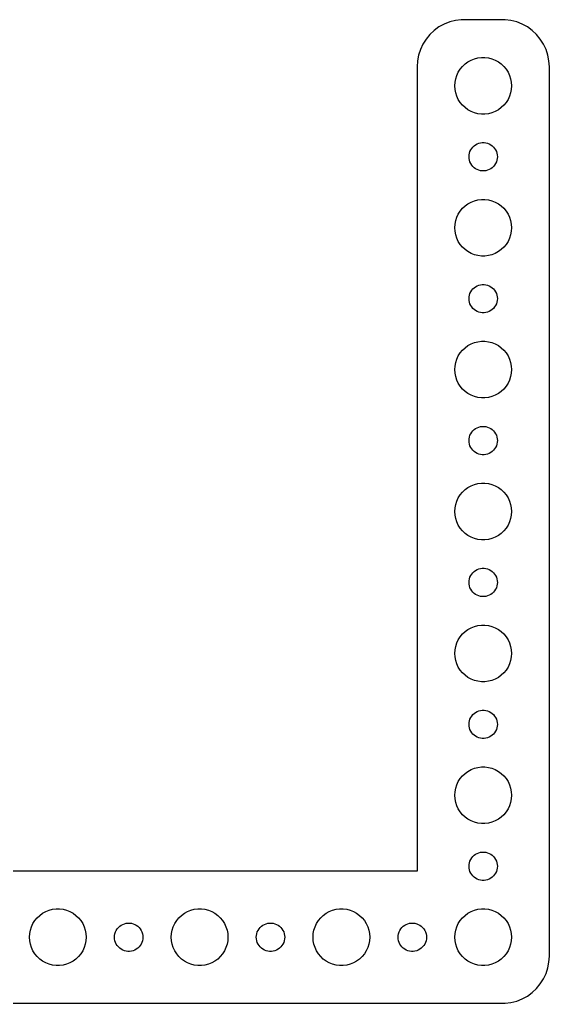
# Model space of a CAD drawing. Header units: metres. Extents: x -52 to 52, y -52 to 52.
# Drawn here: x -4 to 52, y -52 to 52 of the extents above; entities that cross this region are included whole.
import ezdxf

# ---------------------------------------------------------------- set-up
doc = ezdxf.new("R2010")
doc.units = ezdxf.units.M

msp = doc.modelspace()

# ---------------------------------------------------------------- linework, layer by layer
for p, q in [((42.686, 51.9901), (42.0631, 51.9114)), ((47.3139, 51.9901), (42.686, 51.9901)), ((47.9369, 51.9114), (47.3139, 51.9901)), ((40.3209, 51.2216), (39.8129, 50.8526)), ((40.8711, 51.5241), (40.3209, 51.2216)), ((41.4549, 51.7553), (40.8711, 51.5241)), ((42.0631, 51.9114), (41.4549, 51.7553)), ((48.5451, 51.7553), (47.9369, 51.9114)), ((49.1289, 51.5241), (48.5451, 51.7553)), ((49.6791, 51.2216), (49.1289, 51.5241)), ((50.1871, 50.8526), (49.6791, 51.2216)), ((38.9549, 49.9389), (38.6185, 49.4088)), ((39.3551, 50.4227), (38.9549, 49.9389)), ((39.8129, 50.8526), (39.3551, 50.4227)), ((50.6448, 50.4227), (50.1871, 50.8526)), ((51.0451, 49.9389), (50.6448, 50.4227)), ((51.3815, 49.4088), (51.0451, 49.9389)), ((38.6185, 49.4088), (38.3511, 48.8406)), ((51.6489, 48.8406), (51.3815, 49.4088)), ((38.1571, 48.2434), (38.0394, 47.6267)), ((38.3511, 48.8406), (38.1571, 48.2434)), ((43.7227, 47.7145), (44.0729, 47.8532)), ((44.0729, 47.8532), (44.4379, 47.9469)), ((44.4379, 47.9469), (44.8116, 47.9941)), ((44.8116, 47.9941), (45.1884, 47.9941)), ((45.1884, 47.9941), (45.5621, 47.9469)), ((45.5621, 47.9469), (45.927, 47.8532)), ((45.927, 47.8532), (46.2773, 47.7145)), ((51.8429, 48.2434), (51.6489, 48.8406)), ((51.9606, 47.6267), (51.8429, 48.2434)), ((38.0394, 47.6267), (38, 47)), ((38, 47), (38, -38.0099)), ((42.5729, 46.7634), (42.8131, 47.0536)), ((42.8131, 47.0536), (43.0877, 47.3115)), ((43.0877, 47.3115), (43.3925, 47.533)), ((43.3925, 47.533), (43.7227, 47.7145)), ((46.2773, 47.7145), (46.6075, 47.533)), ((46.6075, 47.533), (46.9123, 47.3115)), ((46.9123, 47.3115), (47.1869, 47.0536)), ((47.1869, 47.0536), (47.427, 46.7634)), ((52, 47), (51.9606, 47.6267)), ((52, -47), (52, 47)), ((42.0942, 45.7461), (42.2107, 46.1044)), ((42.2107, 46.1044), (42.3711, 46.4453)), ((42.3711, 46.4453), (42.5729, 46.7634)), ((47.427, 46.7634), (47.6289, 46.4453)), ((47.6289, 46.4453), (47.7893, 46.1044)), ((47.7893, 46.1044), (47.9057, 45.7461)), ((42, 45), (42.0237, 45.376)), ((42.0237, 44.624), (42, 45)), ((42.0237, 45.376), (42.0942, 45.7461)), ((47.9057, 45.7461), (47.9763, 45.376)), ((47.9763, 45.376), (48, 45)), ((48, 45), (47.9763, 44.624)), ((42.0942, 44.2539), (42.0237, 44.624)), ((42.2107, 43.8956), (42.0942, 44.2539)), ((42.3711, 43.5547), (42.2107, 43.8956)), ((47.7893, 43.8956), (47.6289, 43.5547)), ((47.9057, 44.2539), (47.7893, 43.8956)), ((47.9763, 44.624), (47.9057, 44.2539)), ((42.5729, 43.2366), (42.3711, 43.5547)), ((42.8131, 42.9464), (42.5729, 43.2366)), ((43.0877, 42.6885), (42.8131, 42.9464)), ((43.3925, 42.467), (43.0877, 42.6885)), ((46.9123, 42.6885), (46.6075, 42.467)), ((47.1869, 42.9464), (46.9123, 42.6885)), ((47.427, 43.2366), (47.1869, 42.9464)), ((47.6289, 43.5547), (47.427, 43.2366)), ((43.7227, 42.2855), (43.3925, 42.467)), ((44.0729, 42.1468), (43.7227, 42.2855)), ((44.4379, 42.0531), (44.0729, 42.1468)), ((44.8116, 42.0059), (44.4379, 42.0531)), ((45.1884, 42.0059), (44.8116, 42.0059)), ((45.5621, 42.0531), (45.1884, 42.0059)), ((45.927, 42.1468), (45.5621, 42.0531)), ((46.2773, 42.2855), (45.927, 42.1468)), ((46.6075, 42.467), (46.2773, 42.2855)), ((43.7865, 38.3817), (43.9065, 38.5268)), ((43.9065, 38.5268), (44.0439, 38.6558)), ((44.0439, 38.6558), (44.1963, 38.7665)), ((44.1963, 38.7665), (44.3613, 38.8572)), ((44.3613, 38.8572), (44.5365, 38.9266)), ((44.5365, 38.9266), (44.7189, 38.9734)), ((44.7189, 38.9734), (44.9058, 38.997)), ((44.9058, 38.997), (45.0942, 38.997)), ((45.0942, 38.997), (45.2811, 38.9734)), ((45.2811, 38.9734), (45.4635, 38.9266)), ((45.4635, 38.9266), (45.6387, 38.8572)), ((45.6387, 38.8572), (45.8037, 38.7665)), ((45.8037, 38.7665), (45.9561, 38.6558)), ((45.9561, 38.6558), (46.0934, 38.5268)), ((46.0934, 38.5268), (46.2135, 38.3817)), ((43.5, 37.5), (43.5118, 37.688)), ((43.5118, 37.312), (43.5, 37.5)), ((43.5118, 37.688), (43.5471, 37.873)), ((43.5471, 37.873), (43.6053, 38.0522)), ((43.6053, 38.0522), (43.6855, 38.2226)), ((43.6855, 38.2226), (43.7865, 38.3817)), ((46.2135, 38.3817), (46.3145, 38.2226)), ((46.3145, 38.2226), (46.3947, 38.0522)), ((46.3947, 38.0522), (46.4529, 37.873)), ((46.4529, 37.873), (46.4882, 37.688)), ((46.4882, 37.688), (46.5, 37.5)), ((46.5, 37.5), (46.4882, 37.312)), ((43.5471, 37.127), (43.5118, 37.312)), ((43.6053, 36.9478), (43.5471, 37.127)), ((43.6855, 36.7774), (43.6053, 36.9478)), ((43.7865, 36.6183), (43.6855, 36.7774)), ((43.9065, 36.4732), (43.7865, 36.6183)), ((44.0439, 36.3442), (43.9065, 36.4732)), ((46.0934, 36.4732), (45.9561, 36.3442)), ((46.2135, 36.6183), (46.0934, 36.4732)), ((46.3145, 36.7774), (46.2135, 36.6183)), ((46.3947, 36.9478), (46.3145, 36.7774)), ((46.4529, 37.127), (46.3947, 36.9478)), ((46.4882, 37.312), (46.4529, 37.127)), ((44.1963, 36.2335), (44.0439, 36.3442)), ((44.3613, 36.1428), (44.1963, 36.2335)), ((44.5365, 36.0734), (44.3613, 36.1428)), ((44.7189, 36.0266), (44.5365, 36.0734)), ((44.9058, 36.003), (44.7189, 36.0266)), ((45.0942, 36.003), (44.9058, 36.003)), ((45.2811, 36.0266), (45.0942, 36.003)), ((45.4635, 36.0734), (45.2811, 36.0266)), ((45.6387, 36.1428), (45.4635, 36.0734)), ((45.8037, 36.2335), (45.6387, 36.1428)), ((45.9561, 36.3442), (45.8037, 36.2335)), ((42.8131, 32.0536), (43.0877, 32.3115)), ((43.0877, 32.3115), (43.3925, 32.533)), ((43.3925, 32.533), (43.7227, 32.7145)), ((43.7227, 32.7145), (44.0729, 32.8532)), ((44.0729, 32.8532), (44.4379, 32.9469)), ((44.4379, 32.9469), (44.8116, 32.9941)), ((44.8116, 32.9941), (45.1884, 32.9941)), ((45.1884, 32.9941), (45.5621, 32.9469)), ((45.5621, 32.9469), (45.927, 32.8532)), ((45.927, 32.8532), (46.2773, 32.7145)), ((46.2773, 32.7145), (46.6075, 32.533)), ((46.6075, 32.533), (46.9123, 32.3115)), ((46.9123, 32.3115), (47.1869, 32.0536)), ((42.2107, 31.1044), (42.3711, 31.4453)), ((42.3711, 31.4453), (42.5729, 31.7634)), ((42.5729, 31.7634), (42.8131, 32.0536)), ((47.1869, 32.0536), (47.427, 31.7634)), ((47.427, 31.7634), (47.6289, 31.4453)), ((47.6289, 31.4453), (47.7893, 31.1044)), ((42, 30), (42.0237, 30.376)), ((42.0237, 30.376), (42.0942, 30.7461)), ((42.0942, 30.7461), (42.2107, 31.1044)), ((47.7893, 31.1044), (47.9057, 30.7461)), ((47.9057, 30.7461), (47.9763, 30.376)), ((47.9763, 30.376), (48, 30)), ((42.0237, 29.624), (42, 30)), ((42.0942, 29.2539), (42.0237, 29.624)), ((42.2107, 28.8956), (42.0942, 29.2539)), ((47.9057, 29.2539), (47.7893, 28.8956)), ((47.9763, 29.624), (47.9057, 29.2539)), ((48, 30), (47.9763, 29.624)), ((42.3711, 28.5547), (42.2107, 28.8956)), ((42.5729, 28.2366), (42.3711, 28.5547)), ((42.8131, 27.9464), (42.5729, 28.2366)), ((47.427, 28.2366), (47.1869, 27.9464)), ((47.6289, 28.5547), (47.427, 28.2366)), ((47.7893, 28.8956), (47.6289, 28.5547)), ((43.0877, 27.6884), (42.8131, 27.9464)), ((43.3925, 27.467), (43.0877, 27.6884)), ((43.7227, 27.2855), (43.3925, 27.467)), ((44.0729, 27.1468), (43.7227, 27.2855)), ((44.4379, 27.0531), (44.0729, 27.1468)), ((44.8116, 27.0059), (44.4379, 27.0531)), ((45.5621, 27.0531), (45.1884, 27.0059)), ((45.927, 27.1468), (45.5621, 27.0531)), ((46.2773, 27.2855), (45.927, 27.1468)), ((46.6075, 27.467), (46.2773, 27.2855)), ((46.9123, 27.6884), (46.6075, 27.467)), ((47.1869, 27.9464), (46.9123, 27.6884)), ((45.1884, 27.0059), (44.8116, 27.0059)), ((44.3613, 23.8572), (44.5365, 23.9266)), ((44.5365, 23.9266), (44.7189, 23.9734)), ((44.7189, 23.9734), (44.9058, 23.997)), ((44.9058, 23.997), (45.0942, 23.997)), ((45.0942, 23.997), (45.2811, 23.9734)), ((45.2811, 23.9734), (45.4635, 23.9266)), ((45.4635, 23.9266), (45.6387, 23.8572)), ((43.5471, 22.873), (43.6053, 23.0522)), ((43.6053, 23.0522), (43.6855, 23.2226)), ((43.6855, 23.2226), (43.7865, 23.3817)), ((43.7865, 23.3817), (43.9065, 23.5268)), ((43.9065, 23.5268), (44.0439, 23.6558)), ((44.0439, 23.6558), (44.1963, 23.7665)), ((44.1963, 23.7665), (44.3613, 23.8572)), ((45.6387, 23.8572), (45.8037, 23.7665)), ((45.8037, 23.7665), (45.9561, 23.6558)), ((45.9561, 23.6558), (46.0934, 23.5268)), ((46.0934, 23.5268), (46.2135, 23.3817)), ((46.2135, 23.3817), (46.3145, 23.2226)), ((46.3145, 23.2226), (46.3947, 23.0522)), ((46.3947, 23.0522), (46.4529, 22.873)), ((43.5, 22.5), (43.5118, 22.688)), ((43.5118, 22.312), (43.5, 22.5)), ((43.5118, 22.688), (43.5471, 22.873)), ((43.5471, 22.127), (43.5118, 22.312)), ((43.6053, 21.9478), (43.5471, 22.127)), ((43.6855, 21.7774), (43.6053, 21.9478)), ((46.3947, 21.9478), (46.3145, 21.7774)), ((46.4529, 22.127), (46.3947, 21.9478)), ((46.4529, 22.873), (46.4882, 22.688)), ((46.4882, 22.312), (46.4529, 22.127)), ((46.4882, 22.688), (46.5, 22.5)), ((46.5, 22.5), (46.4882, 22.312)), ((43.7865, 21.6183), (43.6855, 21.7774)), ((43.9065, 21.4732), (43.7865, 21.6183)), ((44.0439, 21.3442), (43.9065, 21.4732)), ((44.1963, 21.2335), (44.0439, 21.3442)), ((44.3613, 21.1427), (44.1963, 21.2335)), ((44.5365, 21.0734), (44.3613, 21.1427)), ((44.7189, 21.0266), (44.5365, 21.0734)), ((44.9058, 21.003), (44.7189, 21.0266)), ((45.0942, 21.003), (44.9058, 21.003)), ((45.2811, 21.0266), (45.0942, 21.003)), ((45.4635, 21.0734), (45.2811, 21.0266)), ((45.6387, 21.1427), (45.4635, 21.0734)), ((45.8037, 21.2335), (45.6387, 21.1427)), ((45.9561, 21.3442), (45.8037, 21.2335)), ((46.0934, 21.4732), (45.9561, 21.3442)), ((46.2135, 21.6183), (46.0934, 21.4732)), ((46.3145, 21.7774), (46.2135, 21.6183)), ((43.3925, 17.533), (43.7227, 17.7145)), ((43.7227, 17.7145), (44.0729, 17.8532)), ((44.0729, 17.8532), (44.4379, 17.9469)), ((44.4379, 17.9469), (44.8116, 17.9941)), ((44.8116, 17.9941), (45.1884, 17.9941)), ((45.1884, 17.9941), (45.5621, 17.9469)), ((45.5621, 17.9469), (45.927, 17.8532)), ((45.927, 17.8532), (46.2773, 17.7145)), ((46.2773, 17.7145), (46.6075, 17.533)), ((42.3711, 16.4453), (42.5729, 16.7634)), ((42.5729, 16.7634), (42.8131, 17.0536)), ((42.8131, 17.0536), (43.0877, 17.3115)), ((43.0877, 17.3115), (43.3925, 17.533)), ((46.6075, 17.533), (46.9123, 17.3115)), ((46.9123, 17.3115), (47.1869, 17.0536)), ((47.1869, 17.0536), (47.427, 16.7634)), ((47.427, 16.7634), (47.6289, 16.4453)), ((42.0237, 15.376), (42.0942, 15.7461)), ((42.0942, 15.7461), (42.2107, 16.1044)), ((42.2107, 16.1044), (42.3711, 16.4453)), ((47.6289, 16.4453), (47.7893, 16.1044)), ((47.7893, 16.1044), (47.9057, 15.7461)), ((47.9057, 15.7461), (47.9763, 15.376)), ((42, 15), (42.0237, 15.376)), ((42.0237, 14.624), (42, 15)), ((42.0942, 14.2539), (42.0237, 14.624)), ((47.9763, 14.624), (47.9057, 14.2539)), ((47.9763, 15.376), (48, 15)), ((48, 15), (47.9763, 14.624)), ((42.2107, 13.8956), (42.0942, 14.2539)), ((42.3711, 13.5547), (42.2107, 13.8956)), ((42.5729, 13.2366), (42.3711, 13.5547)), ((47.6289, 13.5547), (47.427, 13.2366)), ((47.7893, 13.8956), (47.6289, 13.5547)), ((47.9057, 14.2539), (47.7893, 13.8956)), ((42.8131, 12.9464), (42.5729, 13.2366)), ((43.0877, 12.6884), (42.8131, 12.9464)), ((43.3925, 12.467), (43.0877, 12.6884)), ((46.9123, 12.6884), (46.6075, 12.467)), ((47.1869, 12.9464), (46.9123, 12.6884)), ((47.427, 13.2366), (47.1869, 12.9464)), ((43.7227, 12.2855), (43.3925, 12.467)), ((44.0729, 12.1468), (43.7227, 12.2855)), ((44.4379, 12.0531), (44.0729, 12.1468)), ((44.8116, 12.0059), (44.4379, 12.0531)), ((45.1884, 12.0059), (44.8116, 12.0059)), ((45.5621, 12.0531), (45.1884, 12.0059)), ((45.927, 12.1468), (45.5621, 12.0531)), ((46.2773, 12.2855), (45.927, 12.1468)), ((46.6075, 12.467), (46.2773, 12.2855)), ((43.6855, 8.22263), (43.7865, 8.38167)), ((43.7865, 8.38167), (43.9065, 8.52681)), ((43.9065, 8.52681), (44.0439, 8.65576)), ((44.0439, 8.65576), (44.1963, 8.76648)), ((44.1963, 8.76648), (44.3613, 8.85724)), ((44.3613, 8.85724), (44.5365, 8.92657)), ((44.5365, 8.92657), (44.7189, 8.97342)), ((44.7189, 8.97342), (44.9058, 8.99704)), ((44.9058, 8.99704), (45.0942, 8.99704)), ((45.0942, 8.99704), (45.2811, 8.97342)), ((45.2811, 8.97342), (45.4635, 8.92657)), ((45.4635, 8.92657), (45.6387, 8.85724)), ((45.6387, 8.85724), (45.8037, 8.76648)), ((45.8037, 8.76648), (45.9561, 8.65576)), ((45.9561, 8.65576), (46.0934, 8.52681)), ((46.0934, 8.52681), (46.2135, 8.38167)), ((46.2135, 8.38167), (46.3145, 8.22263)), ((43.5, 7.5), (43.5118, 7.68799)), ((43.5118, 7.312), (43.5, 7.5)), ((43.5118, 7.68799), (43.5471, 7.87303)), ((43.5471, 7.12695), (43.5118, 7.312)), ((43.5471, 7.87303), (43.6053, 8.05219)), ((43.6053, 8.05219), (43.6855, 8.22263)), ((46.3145, 8.22263), (46.3947, 8.05219)), ((46.3947, 8.05219), (46.4529, 7.87303)), ((46.4529, 7.87303), (46.4882, 7.68799)), ((46.4882, 7.312), (46.4529, 7.12695)), ((46.4882, 7.68799), (46.5, 7.5)), ((46.5, 7.5), (46.4882, 7.312)), ((43.6053, 6.9478), (43.5471, 7.12695)), ((43.6855, 6.77736), (43.6053, 6.9478)), ((43.7865, 6.61832), (43.6855, 6.77736)), ((43.9065, 6.47318), (43.7865, 6.61832)), ((44.0439, 6.34422), (43.9065, 6.47318)), ((44.1963, 6.23351), (44.0439, 6.34422)), ((45.9561, 6.34422), (45.8037, 6.23351)), ((46.0934, 6.47318), (45.9561, 6.34422)), ((46.2135, 6.61832), (46.0934, 6.47318)), ((46.3145, 6.77736), (46.2135, 6.61832)), ((46.3947, 6.9478), (46.3145, 6.77736)), ((46.4529, 7.12695), (46.3947, 6.9478)), ((44.3613, 6.14275), (44.1963, 6.23351)), ((44.5365, 6.07341), (44.3613, 6.14275)), ((44.7189, 6.02657), (44.5365, 6.07341)), ((44.9058, 6.00294), (44.7189, 6.02657)), ((45.0942, 6.00294), (44.9058, 6.00294)), ((45.2811, 6.02657), (45.0942, 6.00294)), ((45.4635, 6.07341), (45.2811, 6.02657)), ((45.6387, 6.14275), (45.4635, 6.07341)), ((45.8037, 6.23351), (45.6387, 6.14275)), ((42.8131, 2.05363), (43.0877, 2.31154)), ((43.0877, 2.31154), (43.3925, 2.53297)), ((43.3925, 2.53297), (43.7227, 2.71448)), ((43.7227, 2.71448), (44.0729, 2.85316)), ((44.0729, 2.85316), (44.4379, 2.94685)), ((44.4379, 2.94685), (44.8116, 2.99408)), ((44.8116, 2.99408), (45.1884, 2.99408)), ((45.1884, 2.99408), (45.5621, 2.94685)), ((45.5621, 2.94685), (45.927, 2.85316)), ((45.927, 2.85316), (46.2773, 2.71448)), ((46.2773, 2.71448), (46.6075, 2.53297)), ((46.6075, 2.53297), (46.9123, 2.31154)), ((46.9123, 2.31154), (47.1869, 2.05363)), ((42.0942, 0.74606), (42.2107, 1.10437)), ((42.2107, 1.10437), (42.3711, 1.44525)), ((42.3711, 1.44525), (42.5729, 1.76335)), ((42.5729, 1.76335), (42.8131, 2.05363)), ((47.1869, 2.05363), (47.427, 1.76335)), ((47.427, 1.76335), (47.6289, 1.44525)), ((47.6289, 1.44525), (47.7893, 1.10437)), ((47.7893, 1.10437), (47.9057, 0.74606)), ((42, 0), (42.0237, 0.37599)), ((42.0237, -0.37599), (42, 0)), ((42.0237, 0.37599), (42.0942, 0.74606)), ((47.9057, 0.74606), (47.9763, 0.37599)), ((47.9763, 0.37599), (48, 0)), ((48, 0), (47.9763, -0.37599)), ((42.0942, -0.74606), (42.0237, -0.37599)), ((42.2107, -1.10437), (42.0942, -0.74606)), ((47.9057, -0.74606), (47.7893, -1.10437)), ((47.9763, -0.37599), (47.9057, -0.74606)), ((42.3711, -1.44525), (42.2107, -1.10437)), ((42.5729, -1.76335), (42.3711, -1.44525)), ((42.8131, -2.05363), (42.5729, -1.76335)), ((43.0877, -2.31154), (42.8131, -2.05363)), ((47.1869, -2.05363), (46.9123, -2.31154)), ((47.427, -1.76335), (47.1869, -2.05363)), ((47.6289, -1.44525), (47.427, -1.76335)), ((47.7893, -1.10437), (47.6289, -1.44525)), ((43.3925, -2.53297), (43.0877, -2.31154)), ((43.7227, -2.71448), (43.3925, -2.53297)), ((44.0729, -2.85316), (43.7227, -2.71448)), ((44.4379, -2.94685), (44.0729, -2.85316)), ((44.8116, -2.99408), (44.4379, -2.94685)), ((45.1884, -2.99408), (44.8116, -2.99408)), ((45.5621, -2.94685), (45.1884, -2.99408)), ((45.927, -2.85316), (45.5621, -2.94685)), ((46.2773, -2.71448), (45.927, -2.85316)), ((46.6075, -2.53297), (46.2773, -2.71448)), ((46.9123, -2.31154), (46.6075, -2.53297)), ((44.0439, -6.34422), (44.1963, -6.23351)), ((44.1963, -6.23351), (44.3613, -6.14275)), ((44.3613, -6.14275), (44.5365, -6.07341)), ((44.5365, -6.07341), (44.7189, -6.02657)), ((44.7189, -6.02657), (44.9058, -6.00294)), ((44.9058, -6.00294), (45.0942, -6.00294)), ((45.0942, -6.00294), (45.2811, -6.02657)), ((45.2811, -6.02657), (45.4635, -6.07341)), ((45.4635, -6.07341), (45.6387, -6.14275)), ((45.6387, -6.14275), (45.8037, -6.23351)), ((45.8037, -6.23351), (45.9561, -6.34422)), ((43.5118, -7.312), (43.5471, -7.12695)), ((43.5471, -7.12695), (43.6053, -6.9478)), ((43.6053, -6.9478), (43.6855, -6.77736)), ((43.6855, -6.77736), (43.7865, -6.61832)), ((43.7865, -6.61832), (43.9065, -6.47318)), ((43.9065, -6.47318), (44.0439, -6.34422)), ((45.9561, -6.34422), (46.0934, -6.47318)), ((46.0934, -6.47318), (46.2135, -6.61832)), ((46.2135, -6.61832), (46.3145, -6.77736)), ((46.3145, -6.77736), (46.3947, -6.9478)), ((46.3947, -6.9478), (46.4529, -7.12695)), ((46.4529, -7.12695), (46.4882, -7.312)), ((43.5, -7.5), (43.5118, -7.312)), ((43.5118, -7.68799), (43.5, -7.5)), ((43.5471, -7.87303), (43.5118, -7.68799)), ((43.6053, -8.05219), (43.5471, -7.87303)), ((43.6855, -8.22263), (43.6053, -8.05219)), ((43.7865, -8.38167), (43.6855, -8.22263)), ((46.3145, -8.22263), (46.2135, -8.38167)), ((46.3947, -8.05219), (46.3145, -8.22263)), ((46.4529, -7.87303), (46.3947, -8.05219)), ((46.4882, -7.68799), (46.4529, -7.87303)), ((46.4882, -7.312), (46.5, -7.5)), ((46.5, -7.5), (46.4882, -7.68799)), ((43.9065, -8.52681), (43.7865, -8.38167)), ((44.0439, -8.65576), (43.9065, -8.52681)), ((44.1963, -8.76648), (44.0439, -8.65576)), ((44.3613, -8.85724), (44.1963, -8.76648)), ((44.5365, -8.92657), (44.3613, -8.85724)), ((44.7189, -8.97342), (44.5365, -8.92657)), ((44.9058, -8.99704), (44.7189, -8.97342)), ((45.0942, -8.99704), (44.9058, -8.99704)), ((45.2811, -8.97342), (45.0942, -8.99704)), ((45.4635, -8.92657), (45.2811, -8.97342)), ((45.6387, -8.85724), (45.4635, -8.92657)), ((45.8037, -8.76648), (45.6387, -8.85724)), ((45.9561, -8.65576), (45.8037, -8.76648)), ((46.0934, -8.52681), (45.9561, -8.65576)), ((46.2135, -8.38167), (46.0934, -8.52681)), ((43.0877, -12.6884), (43.3925, -12.467)), ((43.3925, -12.467), (43.7227, -12.2855)), ((43.7227, -12.2855), (44.0729, -12.1468)), ((44.0729, -12.1468), (44.4379, -12.0531)), ((44.4379, -12.0531), (44.8116, -12.0059)), ((44.8116, -12.0059), (45.1884, -12.0059)), ((45.1884, -12.0059), (45.5621, -12.0531)), ((45.5621, -12.0531), (45.927, -12.1468)), ((45.927, -12.1468), (46.2773, -12.2855)), ((46.2773, -12.2855), (46.6075, -12.467)), ((46.6075, -12.467), (46.9123, -12.6884)), ((42.3711, -13.5547), (42.5729, -13.2366)), ((42.5729, -13.2366), (42.8131, -12.9464)), ((42.8131, -12.9464), (43.0877, -12.6884)), ((46.9123, -12.6884), (47.1869, -12.9464)), ((47.1869, -12.9464), (47.427, -13.2366)), ((47.427, -13.2366), (47.6289, -13.5547)), ((42.0237, -14.624), (42.0942, -14.2539)), ((42.0942, -14.2539), (42.2107, -13.8956)), ((42.2107, -13.8956), (42.3711, -13.5547)), ((47.6289, -13.5547), (47.7893, -13.8956)), ((47.7893, -13.8956), (47.9057, -14.2539)), ((47.9057, -14.2539), (47.9763, -14.624)), ((42, -15), (42.0237, -14.624)), ((42.0237, -15.376), (42, -15)), ((42.0942, -15.7461), (42.0237, -15.376)), ((47.9763, -15.376), (47.9057, -15.7461)), ((47.9763, -14.624), (48, -15)), ((48, -15), (47.9763, -15.376)), ((42.2107, -16.1044), (42.0942, -15.7461)), ((42.3711, -16.4453), (42.2107, -16.1044)), ((42.5729, -16.7634), (42.3711, -16.4453)), ((47.6289, -16.4453), (47.427, -16.7634)), ((47.7893, -16.1044), (47.6289, -16.4453)), ((47.9057, -15.7461), (47.7893, -16.1044)), ((42.8131, -17.0536), (42.5729, -16.7634)), ((43.0877, -17.3115), (42.8131, -17.0536)), ((43.3925, -17.533), (43.0877, -17.3115)), ((43.7227, -17.7145), (43.3925, -17.533)), ((46.6075, -17.533), (46.2773, -17.7145)), ((46.9123, -17.3115), (46.6075, -17.533)), ((47.1869, -17.0536), (46.9123, -17.3115)), ((47.427, -16.7634), (47.1869, -17.0536)), ((44.0729, -17.8532), (43.7227, -17.7145)), ((44.4379, -17.9469), (44.0729, -17.8532)), ((44.8116, -17.9941), (44.4379, -17.9469)), ((45.1884, -17.9941), (44.8116, -17.9941)), ((45.5621, -17.9469), (45.1884, -17.9941)), ((45.927, -17.8532), (45.5621, -17.9469)), ((46.2773, -17.7145), (45.927, -17.8532)), ((43.6053, -21.9478), (43.6855, -21.7774)), ((43.6855, -21.7774), (43.7865, -21.6183)), ((43.7865, -21.6183), (43.9065, -21.4732)), ((43.9065, -21.4732), (44.0439, -21.3442)), ((44.0439, -21.3442), (44.1963, -21.2335)), ((44.1963, -21.2335), (44.3613, -21.1427)), ((44.3613, -21.1427), (44.5365, -21.0734)), ((44.5365, -21.0734), (44.7189, -21.0266)), ((44.7189, -21.0266), (44.9058, -21.003)), ((44.9058, -21.003), (45.0942, -21.003)), ((45.0942, -21.003), (45.2811, -21.0266)), ((45.2811, -21.0266), (45.4635, -21.0734)), ((45.4635, -21.0734), (45.6387, -21.1427)), ((45.6387, -21.1427), (45.8037, -21.2335)), ((45.8037, -21.2335), (45.9561, -21.3442)), ((45.9561, -21.3442), (46.0934, -21.4732)), ((46.0934, -21.4732), (46.2135, -21.6183)), ((46.2135, -21.6183), (46.3145, -21.7774)), ((46.3145, -21.7774), (46.3947, -21.9478)), ((43.5, -22.5), (43.5118, -22.312)), ((43.5118, -22.688), (43.5, -22.5)), ((43.5118, -22.312), (43.5471, -22.127)), ((43.5471, -22.873), (43.5118, -22.688)), ((43.5471, -22.127), (43.6053, -21.9478)), ((43.6053, -23.0522), (43.5471, -22.873)), ((46.3947, -21.9478), (46.4529, -22.127)), ((46.4529, -22.873), (46.3947, -23.0522)), ((46.4529, -22.127), (46.4882, -22.312)), ((46.4882, -22.688), (46.4529, -22.873)), ((46.4882, -22.312), (46.5, -22.5)), ((46.5, -22.5), (46.4882, -22.688)), ((43.6855, -23.2226), (43.6053, -23.0522)), ((43.7865, -23.3817), (43.6855, -23.2226)), ((43.9065, -23.5268), (43.7865, -23.3817)), ((44.0439, -23.6558), (43.9065, -23.5268)), ((44.1963, -23.7665), (44.0439, -23.6558)), ((44.3613, -23.8572), (44.1963, -23.7665)), ((44.5365, -23.9266), (44.3613, -23.8572)), ((45.6387, -23.8572), (45.4635, -23.9266)), ((45.8037, -23.7665), (45.6387, -23.8572)), ((45.9561, -23.6558), (45.8037, -23.7665)), ((46.0934, -23.5268), (45.9561, -23.6558)), ((46.2135, -23.3817), (46.0934, -23.5268)), ((46.3145, -23.2226), (46.2135, -23.3817)), ((46.3947, -23.0522), (46.3145, -23.2226)), ((44.7189, -23.9734), (44.5365, -23.9266)), ((44.9058, -23.997), (44.7189, -23.9734)), ((45.0942, -23.997), (44.9058, -23.997)), ((45.2811, -23.9734), (45.0942, -23.997)), ((45.4635, -23.9266), (45.2811, -23.9734)), ((44.4379, -27.0531), (44.8116, -27.0059)), ((44.8116, -27.0059), (45.1884, -27.0059)), ((45.1884, -27.0059), (45.5621, -27.0531)), ((42.5729, -28.2366), (42.8131, -27.9464)), ((42.8131, -27.9464), (43.0877, -27.6884)), ((43.0877, -27.6884), (43.3925, -27.467)), ((43.3925, -27.467), (43.7227, -27.2855)), ((43.7227, -27.2855), (44.0729, -27.1468)), ((44.0729, -27.1468), (44.4379, -27.0531)), ((45.5621, -27.0531), (45.927, -27.1468)), ((45.927, -27.1468), (46.2773, -27.2855)), ((46.2773, -27.2855), (46.6075, -27.467)), ((46.6075, -27.467), (46.9123, -27.6884)), ((46.9123, -27.6884), (47.1869, -27.9464)), ((47.1869, -27.9464), (47.427, -28.2366)), ((42.0942, -29.2539), (42.2107, -28.8956)), ((42.2107, -28.8956), (42.3711, -28.5547)), ((42.3711, -28.5547), (42.5729, -28.2366)), ((47.427, -28.2366), (47.6289, -28.5547)), ((47.6289, -28.5547), (47.7893, -28.8956)), ((47.7893, -28.8956), (47.9057, -29.2539)), ((42, -30), (42.0237, -29.624)), ((42.0237, -30.376), (42, -30)), ((42.0237, -29.624), (42.0942, -29.2539)), ((47.9057, -29.2539), (47.9763, -29.624)), ((47.9763, -29.624), (48, -30)), ((48, -30), (47.9763, -30.376)), ((42.0942, -30.7461), (42.0237, -30.376)), ((42.2107, -31.1044), (42.0942, -30.7461)), ((42.3711, -31.4453), (42.2107, -31.1044)), ((47.7893, -31.1044), (47.6289, -31.4453)), ((47.9057, -30.7461), (47.7893, -31.1044)), ((47.9763, -30.376), (47.9057, -30.7461)), ((42.5729, -31.7634), (42.3711, -31.4453)), ((42.8131, -32.0536), (42.5729, -31.7634)), ((43.0877, -32.3115), (42.8131, -32.0536)), ((47.1869, -32.0536), (46.9123, -32.3115)), ((47.427, -31.7634), (47.1869, -32.0536)), ((47.6289, -31.4453), (47.427, -31.7634)), ((43.3925, -32.533), (43.0877, -32.3115)), ((43.7227, -32.7145), (43.3925, -32.533)), ((44.0729, -32.8532), (43.7227, -32.7145)), ((44.4379, -32.9469), (44.0729, -32.8532)), ((44.8116, -32.9941), (44.4379, -32.9469)), ((45.1884, -32.9941), (44.8116, -32.9941)), ((45.5621, -32.9469), (45.1884, -32.9941)), ((45.927, -32.8532), (45.5621, -32.9469)), ((46.2773, -32.7145), (45.927, -32.8532)), ((46.6075, -32.533), (46.2773, -32.7145)), ((46.9123, -32.3115), (46.6075, -32.533)), ((43.9065, -36.4732), (44.0439, -36.3442)), ((44.0439, -36.3442), (44.1963, -36.2335)), ((44.1963, -36.2335), (44.3613, -36.1428)), ((44.3613, -36.1428), (44.5365, -36.0734)), ((44.5365, -36.0734), (44.7189, -36.0266)), ((44.7189, -36.0266), (44.9058, -36.003)), ((44.9058, -36.003), (45.0942, -36.003)), ((45.0942, -36.003), (45.2811, -36.0266)), ((45.2811, -36.0266), (45.4635, -36.0734)), ((45.4635, -36.0734), (45.6387, -36.1428)), ((45.6387, -36.1428), (45.8037, -36.2335)), ((45.8037, -36.2335), (45.9561, -36.3442)), ((45.9561, -36.3442), (46.0934, -36.4732)), ((43.5, -37.5), (43.5118, -37.312)), ((43.5118, -37.312), (43.5471, -37.127)), ((43.5471, -37.127), (43.6053, -36.9478)), ((43.6053, -36.9478), (43.6855, -36.7774)), ((43.6855, -36.7774), (43.7865, -36.6183)), ((43.7865, -36.6183), (43.9065, -36.4732)), ((46.0934, -36.4732), (46.2135, -36.6183)), ((46.2135, -36.6183), (46.3145, -36.7774)), ((46.3145, -36.7774), (46.3947, -36.9478)), ((46.3947, -36.9478), (46.4529, -37.127)), ((46.4529, -37.127), (46.4882, -37.312)), ((46.4882, -37.312), (46.5, -37.5)), ((38, -38.0099), (-38, -38.0099)), ((43.5118, -37.688), (43.5, -37.5)), ((43.5471, -37.873), (43.5118, -37.688)), ((43.6053, -38.0522), (43.5471, -37.873)), ((43.6855, -38.2226), (43.6053, -38.0522)), ((43.7865, -38.3817), (43.6855, -38.2226)), ((43.9065, -38.5268), (43.7865, -38.3817)), ((46.2135, -38.3817), (46.0934, -38.5268)), ((46.3145, -38.2226), (46.2135, -38.3817)), ((46.3947, -38.0522), (46.3145, -38.2226)), ((46.4529, -37.873), (46.3947, -38.0522)), ((46.4882, -37.688), (46.4529, -37.873)), ((46.5, -37.5), (46.4882, -37.688)), ((44.0439, -38.6558), (43.9065, -38.5268)), ((44.1963, -38.7665), (44.0439, -38.6558)), ((44.3613, -38.8572), (44.1963, -38.7665)), ((44.5365, -38.9266), (44.3613, -38.8572)), ((44.7189, -38.9734), (44.5365, -38.9266)), ((44.9058, -38.997), (44.7189, -38.9734)), ((45.0942, -38.997), (44.9058, -38.997)), ((45.2811, -38.9734), (45.0942, -38.997)), ((45.4635, -38.9266), (45.2811, -38.9734)), ((45.6387, -38.8572), (45.4635, -38.9266)), ((45.8037, -38.7665), (45.6387, -38.8572)), ((45.9561, -38.6558), (45.8037, -38.7665)), ((46.0934, -38.5268), (45.9561, -38.6558)), ((-1.91226, -42.6885), (-1.60747, -42.467)), ((-1.60747, -42.467), (-1.27733, -42.2855)), ((-1.27733, -42.2855), (-0.92705, -42.1468)), ((-0.92705, -42.1468), (-0.56213, -42.0531)), ((-0.56213, -42.0531), (-0.18837, -42.0059)), ((-0.18837, -42.0059), (0.18837, -42.0059)), ((0.18837, -42.0059), (0.56213, -42.0531)), ((0.56213, -42.0531), (0.92705, -42.1468)), ((0.92705, -42.1468), (1.27733, -42.2855)), ((1.27733, -42.2855), (1.60747, -42.467)), ((1.60747, -42.467), (1.91226, -42.6885)), ((13.0877, -42.6885), (13.3925, -42.467)), ((13.3925, -42.467), (13.7227, -42.2855)), ((13.7227, -42.2855), (14.0729, -42.1468)), ((14.0729, -42.1468), (14.4379, -42.0531)), ((14.4379, -42.0531), (14.8116, -42.0059)), ((14.8116, -42.0059), (15.1884, -42.0059)), ((15.1884, -42.0059), (15.5621, -42.0531)), ((15.5621, -42.0531), (15.927, -42.1468)), ((15.927, -42.1468), (16.2773, -42.2855)), ((16.2773, -42.2855), (16.6075, -42.467)), ((16.6075, -42.467), (16.9123, -42.6885)), ((28.0877, -42.6885), (28.3925, -42.467)), ((28.3925, -42.467), (28.7227, -42.2855)), ((28.7227, -42.2855), (29.0729, -42.1468)), ((29.0729, -42.1468), (29.4379, -42.0531)), ((29.4379, -42.0531), (29.8116, -42.0059)), ((29.8116, -42.0059), (30.1884, -42.0059)), ((30.1884, -42.0059), (30.5621, -42.0531)), ((30.5621, -42.0531), (30.927, -42.1468)), ((30.927, -42.1468), (31.2773, -42.2855)), ((31.2773, -42.2855), (31.6075, -42.467)), ((31.6075, -42.467), (31.9123, -42.6885)), ((43.0877, -42.6885), (43.3925, -42.467)), ((43.3925, -42.467), (43.7227, -42.2855)), ((43.7227, -42.2855), (44.0729, -42.1468)), ((44.0729, -42.1468), (44.4379, -42.0531)), ((44.4379, -42.0531), (44.8116, -42.0059)), ((44.8116, -42.0059), (45.1884, -42.0059)), ((45.1884, -42.0059), (45.5621, -42.0531)), ((45.5621, -42.0531), (45.927, -42.1468)), ((45.927, -42.1468), (46.2773, -42.2855)), ((46.2773, -42.2855), (46.6075, -42.467)), ((46.6075, -42.467), (46.9123, -42.6885)), ((-2.78932, -43.8956), (-2.62891, -43.5547)), ((-2.62891, -43.5547), (-2.42705, -43.2366)), ((-2.42705, -43.2366), (-2.1869, -42.9464)), ((-2.1869, -42.9464), (-1.91226, -42.6885)), ((1.91226, -42.6885), (2.1869, -42.9464)), ((2.1869, -42.9464), (2.42705, -43.2366)), ((2.42705, -43.2366), (2.62891, -43.5547)), ((2.62891, -43.5547), (2.78932, -43.8956)), ((6.69626, -43.7335), (6.86133, -43.6428)), ((6.86133, -43.6428), (7.03647, -43.5734)), ((7.03647, -43.5734), (7.21892, -43.5266)), ((7.21892, -43.5266), (7.40581, -43.503)), ((7.40581, -43.503), (7.59418, -43.503)), ((7.59418, -43.503), (7.78107, -43.5266)), ((7.78107, -43.5266), (7.96352, -43.5734)), ((7.96352, -43.5734), (8.13866, -43.6428)), ((8.13866, -43.6428), (8.30373, -43.7335)), ((12.2107, -43.8956), (12.3711, -43.5547)), ((12.3711, -43.5547), (12.5729, -43.2366)), ((12.5729, -43.2366), (12.8131, -42.9464)), ((12.8131, -42.9464), (13.0877, -42.6885)), ((16.9123, -42.6885), (17.1869, -42.9464)), ((17.1869, -42.9464), (17.427, -43.2366)), ((17.427, -43.2366), (17.6289, -43.5547)), ((17.6289, -43.5547), (17.7893, -43.8956)), ((21.6963, -43.7335), (21.8613, -43.6428)), ((21.8613, -43.6428), (22.0365, -43.5734)), ((22.0365, -43.5734), (22.2189, -43.5266)), ((22.2189, -43.5266), (22.4058, -43.503)), ((22.4058, -43.503), (22.5942, -43.503)), ((22.5942, -43.503), (22.7811, -43.5266)), ((22.7811, -43.5266), (22.9635, -43.5734)), ((22.9635, -43.5734), (23.1387, -43.6428)), ((23.1387, -43.6428), (23.3037, -43.7335)), ((27.2107, -43.8956), (27.3711, -43.5547)), ((27.3711, -43.5547), (27.5729, -43.2366)), ((27.5729, -43.2366), (27.8131, -42.9464)), ((27.8131, -42.9464), (28.0877, -42.6885)), ((31.9123, -42.6885), (32.1869, -42.9464)), ((32.1869, -42.9464), (32.427, -43.2366)), ((32.427, -43.2366), (32.6289, -43.5547)), ((32.6289, -43.5547), (32.7893, -43.8956)), ((36.6963, -43.7335), (36.8613, -43.6428)), ((36.8613, -43.6428), (37.0365, -43.5734)), ((37.0365, -43.5734), (37.2189, -43.5266)), ((37.2189, -43.5266), (37.4058, -43.503)), ((37.4058, -43.503), (37.5942, -43.503)), ((37.5942, -43.503), (37.7811, -43.5266)), ((37.7811, -43.5266), (37.9635, -43.5734)), ((37.9635, -43.5734), (38.1387, -43.6428)), ((38.1387, -43.6428), (38.3037, -43.7335)), ((42.2107, -43.8956), (42.3711, -43.5547)), ((42.3711, -43.5547), (42.5729, -43.2366)), ((42.5729, -43.2366), (42.8131, -42.9464)), ((42.8131, -42.9464), (43.0877, -42.6885)), ((46.9123, -42.6885), (47.1869, -42.9464)), ((47.1869, -42.9464), (47.427, -43.2366)), ((47.427, -43.2366), (47.6289, -43.5547)), ((47.6289, -43.5547), (47.7893, -43.8956)), ((-3, -45), (-2.97633, -44.624)), ((-2.97633, -44.624), (-2.90575, -44.2539)), ((-2.90575, -44.2539), (-2.78932, -43.8956)), ((2.78932, -43.8956), (2.90575, -44.2539)), ((2.90575, -44.2539), (2.97633, -44.624)), ((2.97633, -44.624), (3, -45)), ((6.01183, -44.812), (6.04712, -44.627)), ((6.04712, -44.627), (6.10533, -44.4478)), ((6.10533, -44.4478), (6.18553, -44.2774)), ((6.18553, -44.2774), (6.28647, -44.1183)), ((6.28647, -44.1183), (6.40654, -43.9732)), ((6.40654, -43.9732), (6.54385, -43.8442)), ((6.54385, -43.8442), (6.69626, -43.7335)), ((8.30373, -43.7335), (8.45613, -43.8442)), ((8.45613, -43.8442), (8.59344, -43.9732)), ((8.59344, -43.9732), (8.71352, -44.1183)), ((8.71352, -44.1183), (8.81445, -44.2774)), ((8.81445, -44.2774), (8.89465, -44.4478)), ((8.89465, -44.4478), (8.95287, -44.627)), ((8.95287, -44.627), (8.98816, -44.812)), ((12, -45), (12.0237, -44.624)), ((12.0237, -44.624), (12.0942, -44.2539)), ((12.0942, -44.2539), (12.2107, -43.8956)), ((17.7893, -43.8956), (17.9057, -44.2539)), ((17.9057, -44.2539), (17.9763, -44.624)), ((17.9763, -44.624), (18, -45)), ((21.0118, -44.812), (21.0471, -44.627)), ((21.0471, -44.627), (21.1053, -44.4478)), ((21.1053, -44.4478), (21.1855, -44.2774)), ((21.1855, -44.2774), (21.2865, -44.1183)), ((21.2865, -44.1183), (21.4065, -43.9732)), ((21.4065, -43.9732), (21.5439, -43.8442)), ((21.5439, -43.8442), (21.6963, -43.7335)), ((23.3037, -43.7335), (23.4561, -43.8442)), ((23.4561, -43.8442), (23.5934, -43.9732)), ((23.5934, -43.9732), (23.7135, -44.1183)), ((23.7135, -44.1183), (23.8145, -44.2774)), ((23.8145, -44.2774), (23.8947, -44.4478)), ((23.8947, -44.4478), (23.9529, -44.627)), ((23.9529, -44.627), (23.9882, -44.812)), ((27, -45), (27.0237, -44.624)), ((27.0237, -44.624), (27.0942, -44.2539)), ((27.0942, -44.2539), (27.2107, -43.8956)), ((32.7893, -43.8956), (32.9057, -44.2539)), ((32.9057, -44.2539), (32.9763, -44.624)), ((32.9763, -44.624), (33, -45)), ((36.0118, -44.812), (36.0471, -44.627)), ((36.0471, -44.627), (36.1053, -44.4478)), ((36.1053, -44.4478), (36.1855, -44.2774)), ((36.1855, -44.2774), (36.2865, -44.1183)), ((36.2865, -44.1183), (36.4065, -43.9732)), ((36.4065, -43.9732), (36.5439, -43.8442)), ((36.5439, -43.8442), (36.6963, -43.7335)), ((38.3037, -43.7335), (38.4561, -43.8442)), ((38.4561, -43.8442), (38.5934, -43.9732)), ((38.5934, -43.9732), (38.7135, -44.1183)), ((38.7135, -44.1183), (38.8145, -44.2774)), ((38.8145, -44.2774), (38.8947, -44.4478)), ((38.8947, -44.4478), (38.9529, -44.627)), ((38.9529, -44.627), (38.9882, -44.812)), ((42, -45), (42.0237, -44.624)), ((42.0237, -44.624), (42.0942, -44.2539)), ((42.0942, -44.2539), (42.2107, -43.8956)), ((47.7893, -43.8956), (47.9057, -44.2539)), ((47.9057, -44.2539), (47.9763, -44.624)), ((47.9763, -44.624), (48, -45)), ((-2.97633, -45.376), (-3, -45)), ((-2.90575, -45.7461), (-2.97633, -45.376)), ((-2.78932, -46.1044), (-2.90575, -45.7461)), ((2.90575, -45.7461), (2.78932, -46.1044)), ((2.97633, -45.376), (2.90575, -45.7461)), ((3, -45), (2.97633, -45.376)), ((6, -45), (6.01183, -44.812)), ((6.01183, -45.188), (6, -45)), ((6.04712, -45.373), (6.01183, -45.188)), ((6.10533, -45.5522), (6.04712, -45.373)), ((6.18553, -45.7226), (6.10533, -45.5522)), ((6.28647, -45.8817), (6.18553, -45.7226)), ((8.81445, -45.7226), (8.71352, -45.8817)), ((8.89465, -45.5522), (8.81445, -45.7226)), ((8.95287, -45.373), (8.89465, -45.5522)), ((8.98816, -45.188), (8.95287, -45.373)), ((8.98816, -44.812), (9, -45)), ((9, -45), (8.98816, -45.188)), ((12.0237, -45.376), (12, -45)), ((12.0942, -45.7461), (12.0237, -45.376)), ((12.2107, -46.1044), (12.0942, -45.7461)), ((17.9057, -45.7461), (17.7893, -46.1044)), ((17.9763, -45.376), (17.9057, -45.7461)), ((18, -45), (17.9763, -45.376)), ((21, -45), (21.0118, -44.812)), ((21.0118, -45.188), (21, -45)), ((21.0471, -45.373), (21.0118, -45.188)), ((21.1053, -45.5522), (21.0471, -45.373)), ((21.1855, -45.7226), (21.1053, -45.5522)), ((21.2865, -45.8817), (21.1855, -45.7226)), ((23.8145, -45.7226), (23.7135, -45.8817)), ((23.8947, -45.5522), (23.8145, -45.7226)), ((23.9529, -45.373), (23.8947, -45.5522)), ((23.9882, -45.188), (23.9529, -45.373)), ((23.9882, -44.812), (24, -45)), ((24, -45), (23.9882, -45.188)), ((27.0237, -45.376), (27, -45)), ((27.0942, -45.7461), (27.0237, -45.376)), ((27.2107, -46.1044), (27.0942, -45.7461)), ((32.9057, -45.7461), (32.7893, -46.1044)), ((32.9763, -45.376), (32.9057, -45.7461)), ((33, -45), (32.9763, -45.376)), ((36, -45), (36.0118, -44.812)), ((36.0118, -45.188), (36, -45)), ((36.0471, -45.373), (36.0118, -45.188)), ((36.1053, -45.5522), (36.0471, -45.373)), ((36.1855, -45.7226), (36.1053, -45.5522)), ((36.2865, -45.8817), (36.1855, -45.7226)), ((38.8145, -45.7226), (38.7135, -45.8817)), ((38.8947, -45.5522), (38.8145, -45.7226)), ((38.9529, -45.373), (38.8947, -45.5522)), ((38.9882, -45.188), (38.9529, -45.373)), ((38.9882, -44.812), (39, -45)), ((39, -45), (38.9882, -45.188)), ((42.0237, -45.376), (42, -45)), ((42.0942, -45.7461), (42.0237, -45.376)), ((42.2107, -46.1044), (42.0942, -45.7461)), ((47.9057, -45.7461), (47.7893, -46.1044)), ((47.9763, -45.376), (47.9057, -45.7461)), ((48, -45), (47.9763, -45.376)), ((-2.62891, -46.4453), (-2.78932, -46.1044)), ((-2.42705, -46.7634), (-2.62891, -46.4453)), ((-2.1869, -47.0536), (-2.42705, -46.7634)), ((2.42705, -46.7634), (2.1869, -47.0536)), ((2.62891, -46.4453), (2.42705, -46.7634)), ((2.78932, -46.1044), (2.62891, -46.4453)), ((6.40654, -46.0268), (6.28647, -45.8817)), ((6.54385, -46.1558), (6.40654, -46.0268)), ((6.69626, -46.2665), (6.54385, -46.1558)), ((6.86133, -46.3572), (6.69626, -46.2665)), ((7.03647, -46.4266), (6.86133, -46.3572)), ((7.21892, -46.4734), (7.03647, -46.4266)), ((7.40581, -46.497), (7.21892, -46.4734)), ((7.59418, -46.497), (7.40581, -46.497)), ((7.78107, -46.4734), (7.59418, -46.497)), ((7.96352, -46.4266), (7.78107, -46.4734)), ((8.13866, -46.3572), (7.96352, -46.4266)), ((8.30373, -46.2665), (8.13866, -46.3572)), ((8.45613, -46.1558), (8.30373, -46.2665)), ((8.59344, -46.0268), (8.45613, -46.1558)), ((8.71352, -45.8817), (8.59344, -46.0268)), ((12.3711, -46.4453), (12.2107, -46.1044)), ((12.5729, -46.7634), (12.3711, -46.4453)), ((12.8131, -47.0536), (12.5729, -46.7634)), ((17.427, -46.7634), (17.1869, -47.0536)), ((17.6289, -46.4453), (17.427, -46.7634)), ((17.7893, -46.1044), (17.6289, -46.4453)), ((21.4065, -46.0268), (21.2865, -45.8817)), ((21.5439, -46.1558), (21.4065, -46.0268)), ((21.6963, -46.2665), (21.5439, -46.1558)), ((21.8613, -46.3572), (21.6963, -46.2665)), ((22.0365, -46.4266), (21.8613, -46.3572)), ((22.2189, -46.4734), (22.0365, -46.4266)), ((22.4058, -46.497), (22.2189, -46.4734)), ((22.5942, -46.497), (22.4058, -46.497)), ((22.7811, -46.4734), (22.5942, -46.497)), ((22.9635, -46.4266), (22.7811, -46.4734)), ((23.1387, -46.3572), (22.9635, -46.4266)), ((23.3037, -46.2665), (23.1387, -46.3572)), ((23.4561, -46.1558), (23.3037, -46.2665)), ((23.5934, -46.0268), (23.4561, -46.1558)), ((23.7135, -45.8817), (23.5934, -46.0268)), ((27.3711, -46.4453), (27.2107, -46.1044)), ((27.5729, -46.7634), (27.3711, -46.4453)), ((27.8131, -47.0536), (27.5729, -46.7634)), ((32.427, -46.7634), (32.1869, -47.0536)), ((32.6289, -46.4453), (32.427, -46.7634)), ((32.7893, -46.1044), (32.6289, -46.4453)), ((36.4065, -46.0268), (36.2865, -45.8817)), ((36.5439, -46.1558), (36.4065, -46.0268)), ((36.6963, -46.2665), (36.5439, -46.1558)), ((36.8613, -46.3572), (36.6963, -46.2665)), ((37.0365, -46.4266), (36.8613, -46.3572)), ((37.2189, -46.4734), (37.0365, -46.4266)), ((37.4058, -46.497), (37.2189, -46.4734)), ((37.5942, -46.497), (37.4058, -46.497)), ((37.7811, -46.4734), (37.5942, -46.497)), ((37.9635, -46.4266), (37.7811, -46.4734)), ((38.1387, -46.3572), (37.9635, -46.4266)), ((38.3037, -46.2665), (38.1387, -46.3572)), ((38.4561, -46.1558), (38.3037, -46.2665)), ((38.5934, -46.0268), (38.4561, -46.1558)), ((38.7135, -45.8817), (38.5934, -46.0268)), ((42.3711, -46.4453), (42.2107, -46.1044)), ((42.5729, -46.7634), (42.3711, -46.4453)), ((42.8131, -47.0536), (42.5729, -46.7634)), ((47.427, -46.7634), (47.1869, -47.0536)), ((47.6289, -46.4453), (47.427, -46.7634)), ((47.7893, -46.1044), (47.6289, -46.4453)), ((-1.91226, -47.3115), (-2.1869, -47.0536)), ((-1.60747, -47.533), (-1.91226, -47.3115)), ((-1.27733, -47.7145), (-1.60747, -47.533)), ((-0.92705, -47.8532), (-1.27733, -47.7145)), ((1.27733, -47.7145), (0.92705, -47.8532)), ((1.60747, -47.533), (1.27733, -47.7145)), ((1.91226, -47.3115), (1.60747, -47.533)), ((2.1869, -47.0536), (1.91226, -47.3115)), ((13.0877, -47.3115), (12.8131, -47.0536)), ((13.3925, -47.533), (13.0877, -47.3115)), ((13.7227, -47.7145), (13.3925, -47.533)), ((14.0729, -47.8532), (13.7227, -47.7145)), ((16.2773, -47.7145), (15.927, -47.8532)), ((16.6075, -47.533), (16.2773, -47.7145)), ((16.9123, -47.3115), (16.6075, -47.533)), ((17.1869, -47.0536), (16.9123, -47.3115)), ((28.0877, -47.3115), (27.8131, -47.0536)), ((28.3925, -47.533), (28.0877, -47.3115)), ((28.7227, -47.7145), (28.3925, -47.533)), ((29.0729, -47.8532), (28.7227, -47.7145)), ((31.2773, -47.7145), (30.927, -47.8532)), ((31.6075, -47.533), (31.2773, -47.7145)), ((31.9123, -47.3115), (31.6075, -47.533)), ((32.1869, -47.0536), (31.9123, -47.3115)), ((43.0877, -47.3115), (42.8131, -47.0536)), ((43.3925, -47.533), (43.0877, -47.3115)), ((43.7227, -47.7145), (43.3925, -47.533)), ((44.0729, -47.8532), (43.7227, -47.7145)), ((46.2773, -47.7145), (45.927, -47.8532)), ((46.6075, -47.533), (46.2773, -47.7145)), ((46.9123, -47.3115), (46.6075, -47.533)), ((47.1869, -47.0536), (46.9123, -47.3115)), ((51.8429, -48.2434), (51.9606, -47.6267)), ((51.9606, -47.6267), (52, -47)), ((-0.56213, -47.9469), (-0.92705, -47.8532)), ((-0.18837, -47.9941), (-0.56213, -47.9469)), ((0.18837, -47.9941), (-0.18837, -47.9941)), ((0.56213, -47.9469), (0.18837, -47.9941)), ((0.92705, -47.8532), (0.56213, -47.9469)), ((14.4379, -47.9469), (14.0729, -47.8532)), ((14.8116, -47.9941), (14.4379, -47.9469)), ((15.1884, -47.9941), (14.8116, -47.9941)), ((15.5621, -47.9469), (15.1884, -47.9941)), ((15.927, -47.8532), (15.5621, -47.9469)), ((29.4379, -47.9469), (29.0729, -47.8532)), ((29.8116, -47.9941), (29.4379, -47.9469)), ((30.1884, -47.9941), (29.8116, -47.9941)), ((30.5621, -47.9469), (30.1884, -47.9941)), ((30.927, -47.8532), (30.5621, -47.9469)), ((44.4379, -47.9469), (44.0729, -47.8532)), ((44.8116, -47.9941), (44.4379, -47.9469)), ((45.1884, -47.9941), (44.8116, -47.9941)), ((45.5621, -47.9469), (45.1884, -47.9941)), ((45.927, -47.8532), (45.5621, -47.9469)), ((51.3815, -49.4088), (51.6489, -48.8406)), ((51.6489, -48.8406), (51.8429, -48.2434)), ((51.0451, -49.9389), (51.3815, -49.4088)), ((49.6791, -51.2216), (50.1871, -50.8526)), ((50.1871, -50.8526), (50.6448, -50.4227)), ((50.6448, -50.4227), (51.0451, -49.9389)), ((-47.3139, -51.9901), (47.3139, -51.9901)), ((47.3139, -51.9901), (47.9369, -51.9114)), ((47.9369, -51.9114), (48.5451, -51.7553)), ((48.5451, -51.7553), (49.1289, -51.5241)), ((49.1289, -51.5241), (49.6791, -51.2216))]:
    msp.add_line(p, q)

doc.saveas('drawing.dxf')
